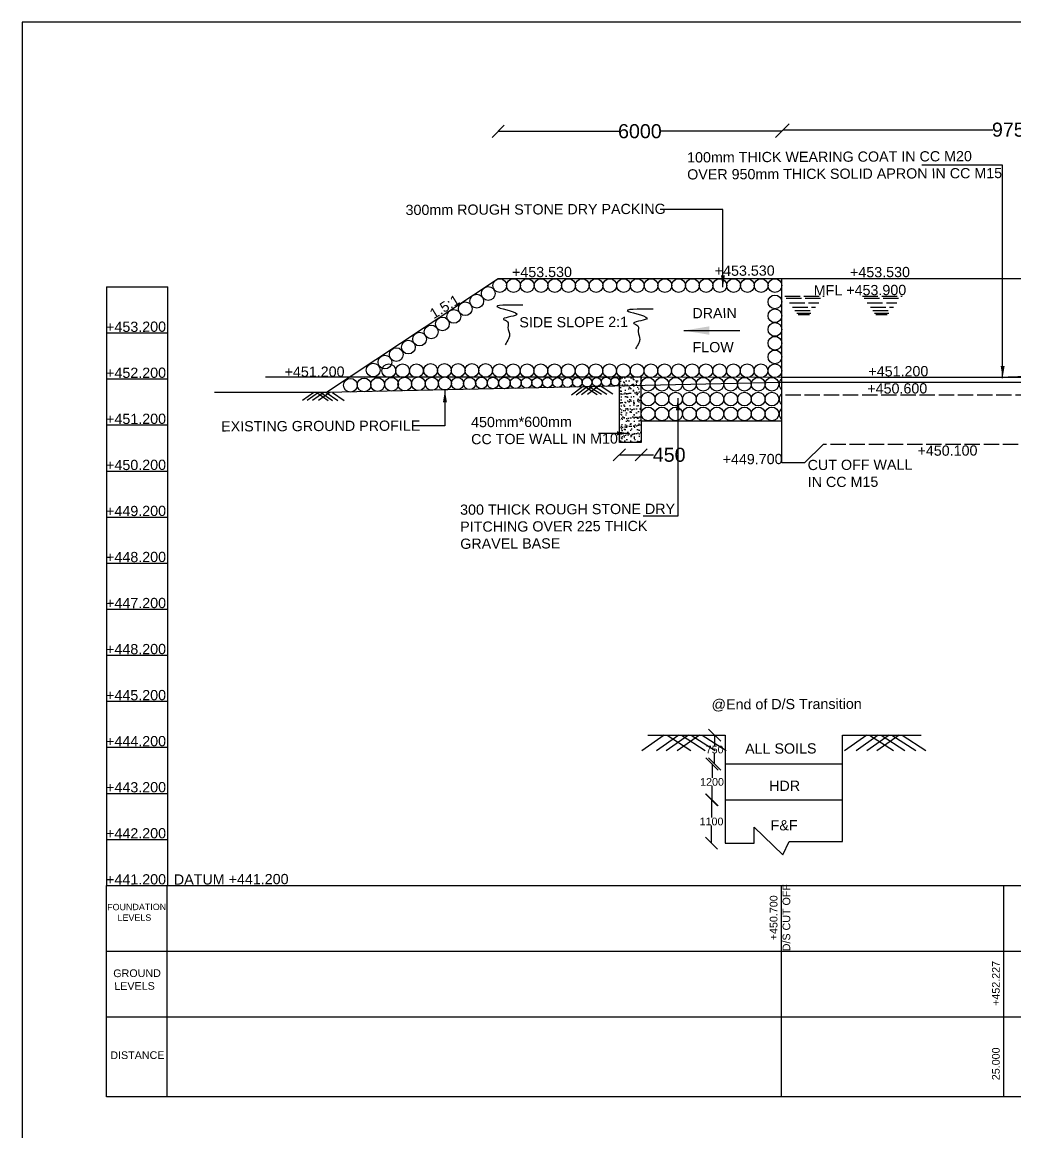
# Model space of a CAD drawing. Header units: millimetres. Extents: x 5124 to 7521686, y 2311 to 91894499.
# Drawn here: x 3753198 to 3760967, y 45946658 to 45955344 of the extents above; entities that cross this region are included whole.
import ezdxf

# ---------------------------------------------------------------- set-up
doc = ezdxf.new("R2010")
doc.units = ezdxf.units.MM
doc.header["$MEASUREMENT"] = 0
doc.linetypes.add('ACAD_ISO02W100', pattern=[15, 12, -3])
for name, color, linetype in [('DIMENSION', 7, 'Continuous'), ('DRAWING', 7, 'Continuous'), ('TEXT', 7, 'Continuous')]:
    doc.layers.add(name, color=color, linetype=linetype)
doc.styles.get("Standard").update_dxf_attribs({"font": 'arial.ttf', "height": 90})
doc.dimstyles.get("Standard").update_dxf_attribs({"dimtxt": 200, "dimasz": 110, "dimexe": 0.18, "dimexo": 0.0625, "dimgap": 0.09, "dimtad": 0, "dimtih": 1, "dimtoh": 1, "dimdec": 0, "dimzin": 0, "dimdsep": 46, "dimtxsty": 'Standard', "dimblk": 'OBLIQUE', "dimcen": 0.09, "dimse1": 1, "dimse2": 1, "dimadec": 0, "dimazin": 0, "dimtfac": 1, "dimtdec": 0, "dimtofl": 0, "dimtmove": 0, "dimatfit": 3, "dimfxl": 1, "dimtolj": 1, "dimtzin": 0, "dimarcsym": 0})

# ---------------------------------------------------------------- blocks, each defined once
blk = doc.blocks.new('_Oblique')
at = {"color": 0, "linetype": 'ByBlock', "lineweight": -2}
blk.add_line((-0.5, -0.5), (0.5, 0.5), dxfattribs=at)
blk = doc.blocks.new('*D113')
at = {"layer": 'Defpoints', "color": 0, "linetype": 'Continuous', "transparency": 16777216}
for p in [(3759142.5, 45954490.5), (3756923, 45953336.5), (3759142.5, 45953336.5)]:
    blk.add_point(p, dxfattribs=at)
at = {"layer": 'DIMENSION', "color": 0, "linetype": 'Continuous', "lineweight": -2, "transparency": 16777216}
for p, q in [((3756923, 45954490.5), (3757868.3, 45954490.5)), ((3759142.5, 45954490.5), (3758197.2, 45954490.5))]:
    blk.add_line(p, q, dxfattribs=at)
at = {"layer": 'DIMENSION', "color": 0, "linetype": 'Continuous', "lineweight": -2, "transparency": 16777216, "xscale": 95, "yscale": 95, "zscale": 95, "rotation": 180}
blk.add_blockref('_Oblique', (3756923, 45954490.5), dxfattribs=at)
at = {"layer": 'DIMENSION', "color": 0, "linetype": 'Continuous', "lineweight": -2, "transparency": 16777216, "xscale": 95, "yscale": 95, "zscale": 95}
blk.add_blockref('_Oblique', (3759142.5, 45954490.5), dxfattribs=at)
at = {"layer": 'DIMENSION', "color": 0, "linetype": 'Continuous', "transparency": 16777216, "insert": (3758032.7, 45954490.5), "char_height": 110, "attachment_point": 5}
blk.add_mtext('\\A1;6000', dxfattribs=at)
blk = doc.blocks.new('*D114')
at = {"layer": 'Defpoints', "color": 0, "linetype": 'Continuous', "transparency": 16777216}
for p in [(3757872, 45952055.5), (3758043.5, 45952055.5), (3758043.5, 45951957.5)]:
    blk.add_point(p, dxfattribs=at)
at = {"layer": 'DIMENSION', "color": 0, "linetype": 'Continuous', "lineweight": -2, "transparency": 16777216}
for p, q in [((3757872, 45951957.5), (3758043.5, 45951957.5)), ((3758043.5, 45951957.5), (3758138.5, 45951957.5))]:
    blk.add_line(p, q, dxfattribs=at)
at = {"layer": 'DIMENSION', "color": 0, "linetype": 'Continuous', "lineweight": -2, "transparency": 16777216, "xscale": 95, "yscale": 95, "zscale": 95, "rotation": 180}
blk.add_blockref('_Oblique', (3757872, 45951957.5), dxfattribs=at)
at = {"layer": 'DIMENSION', "color": 0, "linetype": 'Continuous', "lineweight": -2, "transparency": 16777216, "xscale": 95, "yscale": 95, "zscale": 95}
blk.add_blockref('_Oblique', (3758043.5, 45951957.5), dxfattribs=at)
at = {"layer": 'DIMENSION', "color": 0, "linetype": 'Continuous', "transparency": 16777216, "insert": (3758262.1, 45951957.5), "char_height": 110, "attachment_point": 5}
blk.add_mtext('\\A1;450', dxfattribs=at)
blk = doc.blocks.new('*D115')
at = {"layer": 'Defpoints', "color": 0, "linetype": 'Continuous', "transparency": 16777216}
for p in [(3759153.5, 45954502.5), (3762765, 45953780.5), (3759153.5, 45953336.5)]:
    blk.add_point(p, dxfattribs=at)
at = {"layer": 'DIMENSION', "color": 0, "linetype": 'Continuous', "lineweight": -2, "transparency": 16777216}
for p, q in [((3759153.5, 45954502.5), (3760795.1, 45954502.5)), ((3762765, 45954502.5), (3761123.4, 45954502.5))]:
    blk.add_line(p, q, dxfattribs=at)
at = {"layer": 'DIMENSION', "color": 0, "linetype": 'Continuous', "lineweight": -2, "transparency": 16777216, "xscale": 95, "yscale": 95, "zscale": 95, "rotation": 180}
blk.add_blockref('_Oblique', (3759153.5, 45954502.5), dxfattribs=at)
at = {"layer": 'DIMENSION', "color": 0, "linetype": 'Continuous', "lineweight": -2, "transparency": 16777216, "xscale": 95, "yscale": 95, "zscale": 95}
blk.add_blockref('_Oblique', (3762765, 45954502.5), dxfattribs=at)
at = {"layer": 'DIMENSION', "color": 0, "linetype": 'Continuous', "transparency": 16777216, "insert": (3760959.2, 45954502.5), "char_height": 110, "attachment_point": 5}
blk.add_mtext('\\A1;9750', dxfattribs=at)
blk = doc.blocks.new('*D122')
at = {"layer": 'Defpoints', "color": 0, "linetype": 'Continuous', "transparency": 16777216}
for p in [(3758701.5, 45949763), (3758618, 45949537.5), (3758701.5, 45949537.5)]:
    blk.add_point(p, dxfattribs=at)
at = {"layer": 'DRAWING', "color": 0, "linetype": 'Continuous', "lineweight": -2, "transparency": 16777216}
for p, q in [((3758618, 45949763), (3758618, 45949681)), ((3758618, 45949537.5), (3758618, 45949619.5))]:
    blk.add_line(p, q, dxfattribs=at)
at = {"layer": 'DRAWING', "color": 0, "linetype": 'Continuous', "lineweight": -2, "transparency": 16777216, "xscale": 95, "yscale": 95, "zscale": 95}
for p, rotation in [((3758618, 45949763), 90), ((3758618, 45949537.5), 270)]:
    blk.add_blockref('_Oblique', p, dxfattribs=dict(at, rotation=rotation))
at = {"layer": 'DRAWING', "color": 0, "linetype": 'Continuous', "transparency": 16777216, "insert": (3758618, 45949650.2), "char_height": 60, "attachment_point": 5}
blk.add_mtext('\\A1;750', dxfattribs=at)
blk = doc.blocks.new('*D123')
at = {"layer": 'Defpoints', "color": 0, "linetype": 'Continuous', "transparency": 16777216}
for p in [(3758701.5, 45949537.5), (3758597.5, 45949257), (3758701.5, 45949257)]:
    blk.add_point(p, dxfattribs=at)
at = {"layer": 'DRAWING', "color": 0, "linetype": 'Continuous', "lineweight": -2, "transparency": 16777216}
for p, q in [((3758597.5, 45949537.5), (3758597.5, 45949428)), ((3758597.5, 45949257), (3758597.5, 45949366.5))]:
    blk.add_line(p, q, dxfattribs=at)
at = {"layer": 'DRAWING', "color": 0, "linetype": 'Continuous', "lineweight": -2, "transparency": 16777216, "xscale": 95, "yscale": 95, "zscale": 95}
for p, rotation in [((3758597.5, 45949537.5), 90), ((3758597.5, 45949257), 270)]:
    blk.add_blockref('_Oblique', p, dxfattribs=dict(at, rotation=rotation))
at = {"layer": 'DRAWING', "color": 0, "linetype": 'Continuous', "transparency": 16777216, "insert": (3758597.5, 45949397.2), "char_height": 60, "attachment_point": 5}
blk.add_mtext('\\A1;1200', dxfattribs=at)
blk = doc.blocks.new('*D124')
at = {"layer": 'Defpoints', "color": 0, "linetype": 'Continuous', "transparency": 16777216}
for p in [(3758701.5, 45949257), (3758593.5, 45948917.5), (3758701.5, 45948917.5)]:
    blk.add_point(p, dxfattribs=at)
at = {"layer": 'DRAWING', "color": 0, "linetype": 'Continuous', "lineweight": -2, "transparency": 16777216}
for p, q in [((3758593.5, 45949257), (3758593.5, 45949118)), ((3758593.5, 45948917.5), (3758593.5, 45949056.5))]:
    blk.add_line(p, q, dxfattribs=at)
at = {"layer": 'DRAWING', "color": 0, "linetype": 'Continuous', "lineweight": -2, "transparency": 16777216, "xscale": 95, "yscale": 95, "zscale": 95}
for p, rotation in [((3758593.5, 45949257), 90), ((3758593.5, 45948917.5), 270)]:
    blk.add_blockref('_Oblique', p, dxfattribs=dict(at, rotation=rotation))
at = {"layer": 'DRAWING', "color": 0, "linetype": 'Continuous', "transparency": 16777216, "insert": (3758593.5, 45949087.2), "char_height": 60, "attachment_point": 5}
blk.add_mtext('\\A1;1100', dxfattribs=at)

msp = doc.modelspace()

# ---------------------------------------------------------------- hatches: boundary and pattern name
at = {"layer": 'DRAWING', "linetype": 'Continuous'}
h = msp.add_hatch(dxfattribs=at)
h.set_pattern_fill('AR-SAND', color=256, scale=25, style=0)
h.set_pattern_definition([(37.5, (-50358.52, -177), (-1.574833953, 48.170594225), [0, -38, 0, -42.5, 0, -40.625]), (7.5, (-50358.52, -177), (44.24441763, 70.55365163), [0, -20.5, 0, -34.25, 0, -13.125]), (327.5, (-50389.27, -177), (77.853546544, 0.14147634), [0, -12.5, 0, -45, 0, -58.75]), (317.5, (-50389.27, -177), (75.15316511, 21.94188912), [0, -6.25, 0, -29.5, 0, -33.75])])
h.paths.add_polyline_path([(3758043.5, 45952499.5), (3757872, 45952495.6), (3757872, 45952055.5), (3758043.5, 45952055.5), (3758043.5, 45952222.5)])
h.paths.add_polyline_path([(3758043.5, 45952564.5), (3758026.1, 45952564.5, -0.142085), (3757996.1, 45952564.5), (3757918.4, 45952564.5, -0.142085), (3757888.4, 45952564.5), (3757872, 45952564.5), (3757872, 45952495.6), (3758043.5, 45952499.5)])

# ---------------------------------------------------------------- linework, layer by layer
at = {"layer": 'DRAWING', "linetype": 'ACAD_ISO02W100', "ltscale": 10}
for p, q in [((3759166, 45953200.5), (3759475, 45953200.5)), ((3759775.5, 45953200.5), (3760084.5, 45953200.5)), ((3759359.5, 45953053), (3759271, 45953053)), ((3759969, 45953053), (3759880.5, 45953053))]:
    msp.add_line(p, q, dxfattribs=at)
at = {"layer": 'DRAWING', "linetype": 'Continuous'}
for points in [[(3796289, 45955344.5), (3753198, 45955344.5), (3753198, 45931724), (3796289, 45931724)], [(3753857, 45948586.5), (3783011, 45948586.5), (3783011, 45946931), (3753857, 45946931)]]:
    msp.add_lwpolyline(points, close=True, dxfattribs=at)
for points in [[(3765751, 45953767.5), (3765751, 45953780.5), (3762765, 45953780.5), (3761098.5, 45953336.5), (3759153.5, 45953336.5), (3756923, 45953336.5), (3755581, 45952444.5), (3754703.5, 45952444.5)], [(3759467, 45952039), (3759322.5, 45951896), (3759142.5, 45951896), (3759142.5, 45953336.5)], [(3753857, 45953273), (3753857, 45948586.5), (3754338, 45948586.5), (3754338, 45953273)], [(3753857, 45953273), (3754338, 45953273)], [(3762454.5, 45953159.5), (3762428.5, 45953159.5), (3762030.5, 45952562), (3759142.5, 45952562)], [(3762454.5, 45953127.5), (3762057.5, 45952524), (3759142.5, 45952524)], [(3753857, 45952912.5), (3754338, 45952912.5)], [(3770141.5, 45952895.5), (3768494, 45952829.5), (3765444.6, 45952733.3), (3762059.2, 45952605.2), (3760838.5, 45952562)], [(3753857, 45952552), (3754338, 45952552)], [(3757872, 45952564.5), (3755101.5, 45952564.5)], [(3759142.5, 45952524), (3755581, 45952444.5)], [(3758043.5, 45952222.5), (3758043.5, 45952564.5), (3757872, 45952564.5), (3757872, 45952496)], [(3759142.5, 45952562), (3758043.5, 45952564.5)], [(3755480.5, 45952444.5), (3755392.5, 45952381.9)], [(3755517.5, 45952444.8), (3755429.5, 45952382.2)], [(3755558, 45952445.1), (3755470, 45952382.5)], [(3755503, 45952444.7), (3755594.1, 45952382.2)], [(3755606.5, 45952445.4), (3755518.5, 45952382.8)], [(3755535, 45952444.9), (3755626.1, 45952382.5)], [(3755577.5, 45952445.2), (3755668.6, 45952382.8)], [(3755626, 45952445.6), (3755717.1, 45952383.1)], [(3757583.9, 45952489.2), (3757497.9, 45952424)], [(3757620.9, 45952490.6), (3757534.9, 45952425.4)], [(3757661.4, 45952492.1), (3757575.3, 45952426.9)], [(3757606.4, 45952490.1), (3757699.4, 45952430.5)], [(3757709.8, 45952494), (3757623.8, 45952428.7)], [(3757638.4, 45952491.3), (3757731.4, 45952431.7)], [(3757680.9, 45952492.9), (3757773.8, 45952433.3)], [(3757729.3, 45952494.7), (3757822.3, 45952435.1)], [(3759142.5, 45952222.5), (3758043.5, 45952222.5), (3758043.5, 45952055.5), (3757872, 45952055.5), (3757872, 45952496)], [(3753857, 45952191.5), (3754338, 45952191.5)], [(3753857, 45951831), (3754338, 45951831)], [(3753857, 45951470.5), (3754338, 45951470.5)], [(3753857, 45951110), (3754338, 45951110)], [(3753857, 45950749.5), (3754338, 45950749.5)], [(3753857, 45950389), (3754338, 45950389)], [(3753857, 45950028.5), (3754338, 45950028.5)], [(3758223.5, 45949763), (3758049, 45949640)], [(3758094.5, 45949763), (3758701.5, 45949763), (3758701.5, 45948917.5), (3758926, 45948917.5), (3758926, 45949042.5), (3759151, 45948826), (3759201.5, 45948929.5), (3759619.5, 45948929.5), (3759619.5, 45949763), (3760233.5, 45949763)], [(3758336.5, 45949763), (3758162, 45949640)], [(3758413.5, 45949763), (3758239, 45949640)], [(3758245, 45949763), (3758432, 45949643)], [(3758500, 45949763), (3758325.5, 45949640)], [(3758358, 45949763), (3758545, 45949643)], [(3758435, 45949763), (3758622, 45949643)], [(3758521.5, 45949763), (3758708.5, 45949643)], [(3759809, 45949763), (3759634.5, 45949640)], [(3759899, 45949763), (3759724.5, 45949640)], [(3759984, 45949763), (3759809.5, 45949640)], [(3759830.5, 45949763), (3760017.5, 45949643)], [(3760063, 45949763), (3759888.5, 45949640)], [(3759920.5, 45949763), (3760107.5, 45949643)], [(3760005.5, 45949763), (3760192.5, 45949643)], [(3760084.5, 45949763), (3760271.5, 45949643)], [(3753857, 45949668), (3754338, 45949668)], [(3758701.5, 45949537.5), (3759619.5, 45949537.5)], [(3753857, 45949307.5), (3754338, 45949307.5)], [(3758701.5, 45949257), (3759619.5, 45949257)], [(3753857, 45948947), (3754338, 45948947)], [(3754330.5, 45948586.5), (3754330.5, 45946931)], [(3759139, 45948586.5), (3759139, 45946931)], [(3760878.5, 45948586.5), (3760878.5, 45946931)], [(3753857, 45948073), (3783011, 45948073)], [(3753857, 45947559.5), (3783011, 45947559.5)]]:
    msp.add_lwpolyline(points, dxfattribs=at)
at = {"layer": 'DRAWING', "linetype": 'ACAD_ISO02W100', "ltscale": 10}
for points in [[(3759177.5, 45953184.3), (3759462.3, 45953184.3)], [(3759203, 45953148.6), (3759434.3, 45953148.6)], [(3759227.2, 45953114.5), (3759407.7, 45953114.5)], [(3759787, 45953184.3), (3760071.8, 45953184.3)], [(3759812.5, 45953148.6), (3760043.8, 45953148.6)], [(3759836.7, 45953114.5), (3760017.2, 45953114.5)], [(3759246.8, 45953087), (3759386.1, 45953087)], [(3759260.7, 45953067.5), (3759370.8, 45953067.5)], [(3759856.3, 45953087), (3759995.6, 45953087)], [(3759870.2, 45953067.5), (3759980.3, 45953067.5)], [(3765142, 45952423.5), (3759142.5, 45952423.5)], [(3761294, 45952039), (3759467, 45952039)]]:
    msp.add_lwpolyline(points, dxfattribs=at)
at = {"layer": 'DRAWING', "linetype": 'Continuous'}
for centre, radius in [((3756935.7, 45953282.7), 53.8), ((3757043.4, 45953282.7), 53.8), ((3757151.1, 45953282.7), 53.8), ((3757258.8, 45953282.7), 53.8), ((3757366.5, 45953282.7), 53.8), ((3757474.1, 45953282.7), 53.8), ((3757581.8, 45953282.7), 53.8), ((3757689.5, 45953282.7), 53.8), ((3757797.2, 45953282.7), 53.8), ((3757904.9, 45953282.7), 53.8), ((3758012.6, 45953282.7), 53.8), ((3758120.3, 45953282.7), 53.8), ((3758228, 45953282.7), 53.8), ((3758335.7, 45953282.7), 53.8), ((3758443.3, 45953282.7), 53.8), ((3758551, 45953282.7), 53.8), ((3758658.7, 45953282.7), 53.8), ((3758766.4, 45953282.7), 53.8), ((3758874.1, 45953282.7), 53.8), ((3758981.8, 45953282.7), 53.8), ((3759089.5, 45953282.7), 53.8), ((3756755.7, 45953160.7), 53.8), ((3756845.7, 45953220.7), 53.8), ((3759089.5, 45953154.6), 53.8), ((3756666.1, 45953101.2), 53.8), ((3756486.8, 45952982.7), 53.8), ((3756576.6, 45953041.8), 53.8), ((3759089.5, 45953046.9), 53.8), ((3756399.3, 45952919.9), 53.8), ((3759089.5, 45952939.2), 53.8), ((3756220.4, 45952801), 53.8), ((3756308.1, 45952863.5), 53.8), ((3759089.5, 45952831.5), 53.8), ((3756126.4, 45952742.3), 53.8), ((3759089.5, 45952723.8), 53.8), ((3755945.4, 45952620.8), 53.8), ((3756036.9, 45952683.8), 53.8), ((3756394.7, 45952618.3), 53.8), ((3756502.4, 45952618.3), 53.8), ((3756610.1, 45952618.3), 53.8), ((3756717.8, 45952618.3), 53.8), ((3756825.5, 45952618.3), 53.8), ((3756067.6, 45952616.2), 53.8), ((3756175.3, 45952616.2), 53.8), ((3756283, 45952616.2), 53.8), ((3756934.2, 45952616.2), 53.8), ((3757041.9, 45952616.2), 53.8), ((3757149.6, 45952616.2), 53.8), ((3757257.2, 45952616.2), 53.8), ((3757364.9, 45952616.2), 53.8), ((3757472.6, 45952616.2), 53.8), ((3757580.3, 45952616.2), 53.8), ((3757688, 45952616.2), 53.8), ((3757795.7, 45952616.2), 53.8), ((3757903.4, 45952616.2), 53.8), ((3758011.1, 45952616.2), 53.8), ((3758118.8, 45952616.2), 53.8), ((3758226.5, 45952616.2), 53.8), ((3758334.1, 45952616.2), 53.8), ((3758441.8, 45952616.2), 53.8), ((3758549.5, 45952616.2), 53.8), ((3758657.2, 45952616.2), 53.8), ((3758764.9, 45952616.2), 53.8), ((3758872.6, 45952616.2), 53.8), ((3758980.3, 45952616.2), 53.8), ((3759089.5, 45952616.2), 53.8), ((3755766.5, 45952502.5), 53.8), ((3755873.6, 45952504.9), 53.8), ((3755979.8, 45952507.2), 53.8), ((3756089.2, 45952509.7), 53.8), ((3756192.2, 45952512), 53.8), ((3756299.6, 45952514.4), 53.8), ((3756404.2, 45952514.2), 51.3), ((3756506.5, 45952517), 51.1), ((3756605, 45952516.2), 47.5), ((3756700, 45952516.2), 47.5), ((3756792.8, 45952520.4), 45.5), ((3756882.8, 45952520.1), 44.5), ((3756972.3, 45952520.1), 45), ((3757060.7, 45952520.1), 43.4), ((3757145.8, 45952521.3), 41.8), ((3757228.4, 45952521.3), 40.9), ((3757309.2, 45952522.9), 39.9), ((3757388.3, 45952522.9), 39.2), ((3757466.8, 45952524.5), 39.3), ((3757543.5, 45952526), 37.9), ((3757620, 45952526), 38.2), ((3757693.5, 45952527), 35.5), ((3757768.5, 45952529.5), 37), ((3757838.5, 45952530.5), 33.3), ((3758097.3, 45952510), 53.8), ((3758205, 45952510), 53.8), ((3758312.7, 45952510), 53.8), ((3758420.4, 45952510), 53.8), ((3758528.1, 45952510), 53.8), ((3758635.8, 45952510), 53.8), ((3758743.5, 45952510), 53.8), ((3758851.2, 45952510), 53.8), ((3758958.8, 45952510), 53.8), ((3759066.5, 45952510), 53.8), ((3758097.3, 45952394), 53.8), ((3758205, 45952394), 53.8), ((3758312.7, 45952394), 53.8), ((3758420.4, 45952394), 53.8), ((3758528.1, 45952394), 53.8), ((3758635.8, 45952394), 53.8), ((3758743.5, 45952394), 53.8), ((3758851.2, 45952394), 53.8), ((3758958.8, 45952394), 53.8), ((3759066.5, 45952394), 53.8), ((3758097.3, 45952277.5), 53.8), ((3758205, 45952277.5), 53.8), ((3758312.7, 45952277.5), 53.8), ((3758420.4, 45952277.5), 53.8), ((3758528.1, 45952277.5), 53.8), ((3758635.8, 45952277.5), 53.8), ((3758743.5, 45952277.5), 53.8), ((3758851.2, 45952277.5), 53.8), ((3758958.8, 45952277.5), 53.8), ((3759066.5, 45952277.5), 53.8)]:
    msp.add_circle(centre, radius, dxfattribs=at)
for centre in [(3759175.7, 45952509.9), (3759175.7, 45952393.9), (3759175.7, 45952277.4)]:
    msp.add_arc(centre, 53.8, 128.14385, 231.85615, dxfattribs=at)
for points in [[(3757117, 45953130), (3756923, 45953113), (3757066, 45953053), (3756965, 45953018), (3756997.5, 45953000), (3757000, 45952954), (3757012.5, 45952892.5), (3757004.5, 45952866.5), (3756979, 45952820)], [(3758136.5, 45953098), (3757942.5, 45953081), (3758085.5, 45953021), (3757984.5, 45952986), (3758017, 45952968), (3758019.5, 45952922), (3758032, 45952860.5), (3758024, 45952834.5), (3757998.5, 45952788)]]:
    msp.add_spline(points, degree=3, dxfattribs=at)

# ---------------------------------------------------------------- texts
at = {"layer": 'TEXT', "linetype": 'Continuous', "attachment_point": 1}
for s, insert, char_height, width, rotation in [('100mm THICK WEARING COAT IN CC M20 OVER 950mm THICK SOLID APRON IN CC M15', (3758402.2, 45954326.4), 80, 2490.237, 0.25076), ('300mm ROUGH STONE DRY PACKING', (3756198.5, 45953914.9), 80, 2220.379, 0.25076), (' +453.530', (3757000.6, 45953427.5), 80, 495.752, 0.25076), (' +453.530', (3758587.4, 45953438.3), 80, 495.752, 0.25076), (' +453.530', (3759646.4, 45953426.8), 80, 495.752, 0.25076), (' MFL +453.900', (3759362.4, 45953285.3), 80, 888.497, 0.25076), ('1.5:1', (3756377.2, 45953086.6), 80, 495.752, 31.58402), ('DRAIN\\P \\PFLOW', (3758443.4, 45953106.8), 80, 458.153, 0.25076), ('SIDE SLOPE 2:1', (3757089.1, 45953035.2), 80, 965.138, 0.25076), (' +453.200', (3753823.6, 45952999.1), 80, 495.752, 0.25076), (' +452.200', (3753823.6, 45952638.6), 80, 495.752, 0.25076), (' +451.200', (3755220.6, 45952647.1), 80, 495.752, 0.25076), (' +451.200', (3759790.1, 45952650.7), 80, 495.752, 0.25076), (' +450.600', (3759781.6, 45952516.2), 80, 495.752, 0.25076), (' +451.200', (3753823.6, 45952278.1), 80, 495.752, 0.25076), ('450mm*600mm\\PCC TOE WALL IN M10', (3756711.1, 45952253.7), 80, 1144.32, 0.25076), ('EXISTING GROUND PROFILE', (3754755.1, 45952220.2), 80, 1553.433, 0.25076), (' +450.100', (3760174.6, 45952029.7), 80, 495.752, 0.25076), (' +450.200', (3753823.6, 45951917.6), 80, 495.752, 0.25076), (' +449.700', (3758649.1, 45951963.2), 80, 495.752, 0.25076), ('CUT OFF WALL^JIN CC M15', (3759345.6, 45951918.2), 80, 816.407, 0.25076), (' +449.200', (3753823.6, 45951557.1), 80, 495.752, 0.25076), ('300 THICK ROUGH STONE DRY PITCHING OVER 225 THICK GRAVEL BASE', (3756625.5, 45951568.4), 80, 1682.819, 0.25076), (' +448.200', (3753823.6, 45951196.6), 80, 495.752, 0.25076), (' +447.200', (3753823.6, 45950836.1), 80, 495.752, 0.25076), (' +448.200', (3753823.6, 45950475.6), 80, 495.752, 0.25076), (' +445.200', (3753823.6, 45950115.1), 80, 495.752, 0.25076), ('@End of D/S Transition', (3758593.5, 45950044), 80, 1168.767, 0.25076), (' +444.200', (3753823.6, 45949754.6), 80, 495.752, 0.25076), ('ALL SOILS', (3758856, 45949697.5), 80, 816.407, 0.25076), (' +443.200', (3753823.6, 45949394.1), 80, 495.752, 0.25076), ('HDR', (3759044.4, 45949406.3), 80, 241.509, 0.25076), (' +442.200', (3753823.6, 45949033.6), 80, 495.752, 0.25076), ('F&F', (3759056, 45949097.5), 80, 241.509, 0.25076), (' +441.200', (3753823.6, 45948673.1), 80, 495.752, 0.25076), ('DATUM +441.200', (3754385.1, 45948673.1), 80, 965.22, 0.25076), ('\\pi0.45116;  FOUNDATION\\P\\pi120.23;LEVELS', (3753823.6, 45948442.1), 50, 495.752, 0.25076), ('\\pi40.557;  GROUND\\P\\pi94.704;LEVELS', (3753823.6, 45947928.6), 60, 495.752, 0.25076), ('\\pi41.457;DISTANCE', (3753846.1, 45947287.1), 60, 495.752, 0.25076)]:
    msp.add_mtext(s, dxfattribs=dict(at, insert=insert, char_height=char_height, width=width, rotation=rotation))
at = {"layer": 'TEXT', "char_height": 60, "width": 522.919, "attachment_point": 1, "rotation": 90}
for s, insert in [('\\pi89.829;+450.700\\P\\pi3.5333;D/S CUT OFF', (3759049.5, 45948067.8)), ('\\pi89.727;+452.227', (3760789, 45947554.3)), ('\\pi136.51;25.000', (3760789, 45946925.8))]:
    msp.add_mtext(s, dxfattribs=dict(at, insert=insert))

# ---------------------------------------------------------------- dimensions: what is measured, and where the dimension line sits
at = {"layer": 'DIMENSION', "linetype": 'Continuous'}
for base, p1, p2, text, picture, middle in [((3759142.5, 45954490.5), (3756923, 45953336.5), (3759142.5, 45953336.5), '6000', '*D113', (3758032.7, 45954490.5)), ((3759153.5, 45954502.5), (3762765, 45953780.5), (3759153.5, 45953336.5), '9750', '*D115', (3760959.2, 45954502.5)), ((3758043.5, 45951957.5), (3757872, 45952055.5), (3758043.5, 45952055.5), '450', '*D114', (3758262.1, 45951957.5))]:
    dim = msp.add_linear_dim(base=base, p1=p1, p2=p2, text=text, dimstyle='Standard', override={"dimasz": 95, "dimarcsym": 1}, dxfattribs=at)
    dim.commit()
    dim.dimension.update_dxf_attribs({"geometry": picture, "text_midpoint": middle})
at = {"layer": 'DRAWING', "linetype": 'Continuous'}
for base, p1, p2, text, picture, middle in [((3758618, 45949537.5), (3758701.5, 45949763), (3758701.5, 45949537.5), '750', '*D122', (3758618, 45949650.2)), ((3758597.5, 45949257), (3758701.5, 45949537.5), (3758701.5, 45949257), '1200', '*D123', (3758597.5, 45949397.2)), ((3758593.5, 45948917.5), (3758701.5, 45949257), (3758701.5, 45948917.5), '1100', '*D124', (3758593.5, 45949087.2))]:
    dim = msp.add_linear_dim(base=base, p1=p1, p2=p2, angle=90, text=text, dimstyle='Standard', override={"dimasz": 95, "dimarcsym": 1}, dxfattribs=at)
    dim.commit()
    dim.dimension.update_dxf_attribs({"geometry": picture, "text_midpoint": middle})

# ---------------------------------------------------------------- leaders
for points in [[(3760872, 45952559), (3760872, 45954226), (3760240, 45954226)], [(3758682.5, 45953269), (3758682.5, 45953878.5), (3758192.5, 45953878.5)], [(3756507, 45952463.5), (3756507, 45952186), (3756255, 45952186)], [(3758330, 45952400), (3758330, 45951478), (3758057.5, 45951478)], [(3757949, 45952126), (3757710, 45952126)]]:
    msp.add_leader(points, dimstyle='Standard', override={"dimasz": 95, "dimgap": 0.09, "dimtad": 0, "dimarcsym": 1}, dxfattribs=at)
at = {"layer": 'DRAWING'}
msp.add_leader([(3758375.7, 45952930.5), (3758816.2, 45952930.5)], dimstyle='Standard', override={"dimasz": 200, "dimgap": 0.09, "dimtad": 0, "dimarcsym": 1}, dxfattribs=at)

doc.saveas('drawing.dxf')
